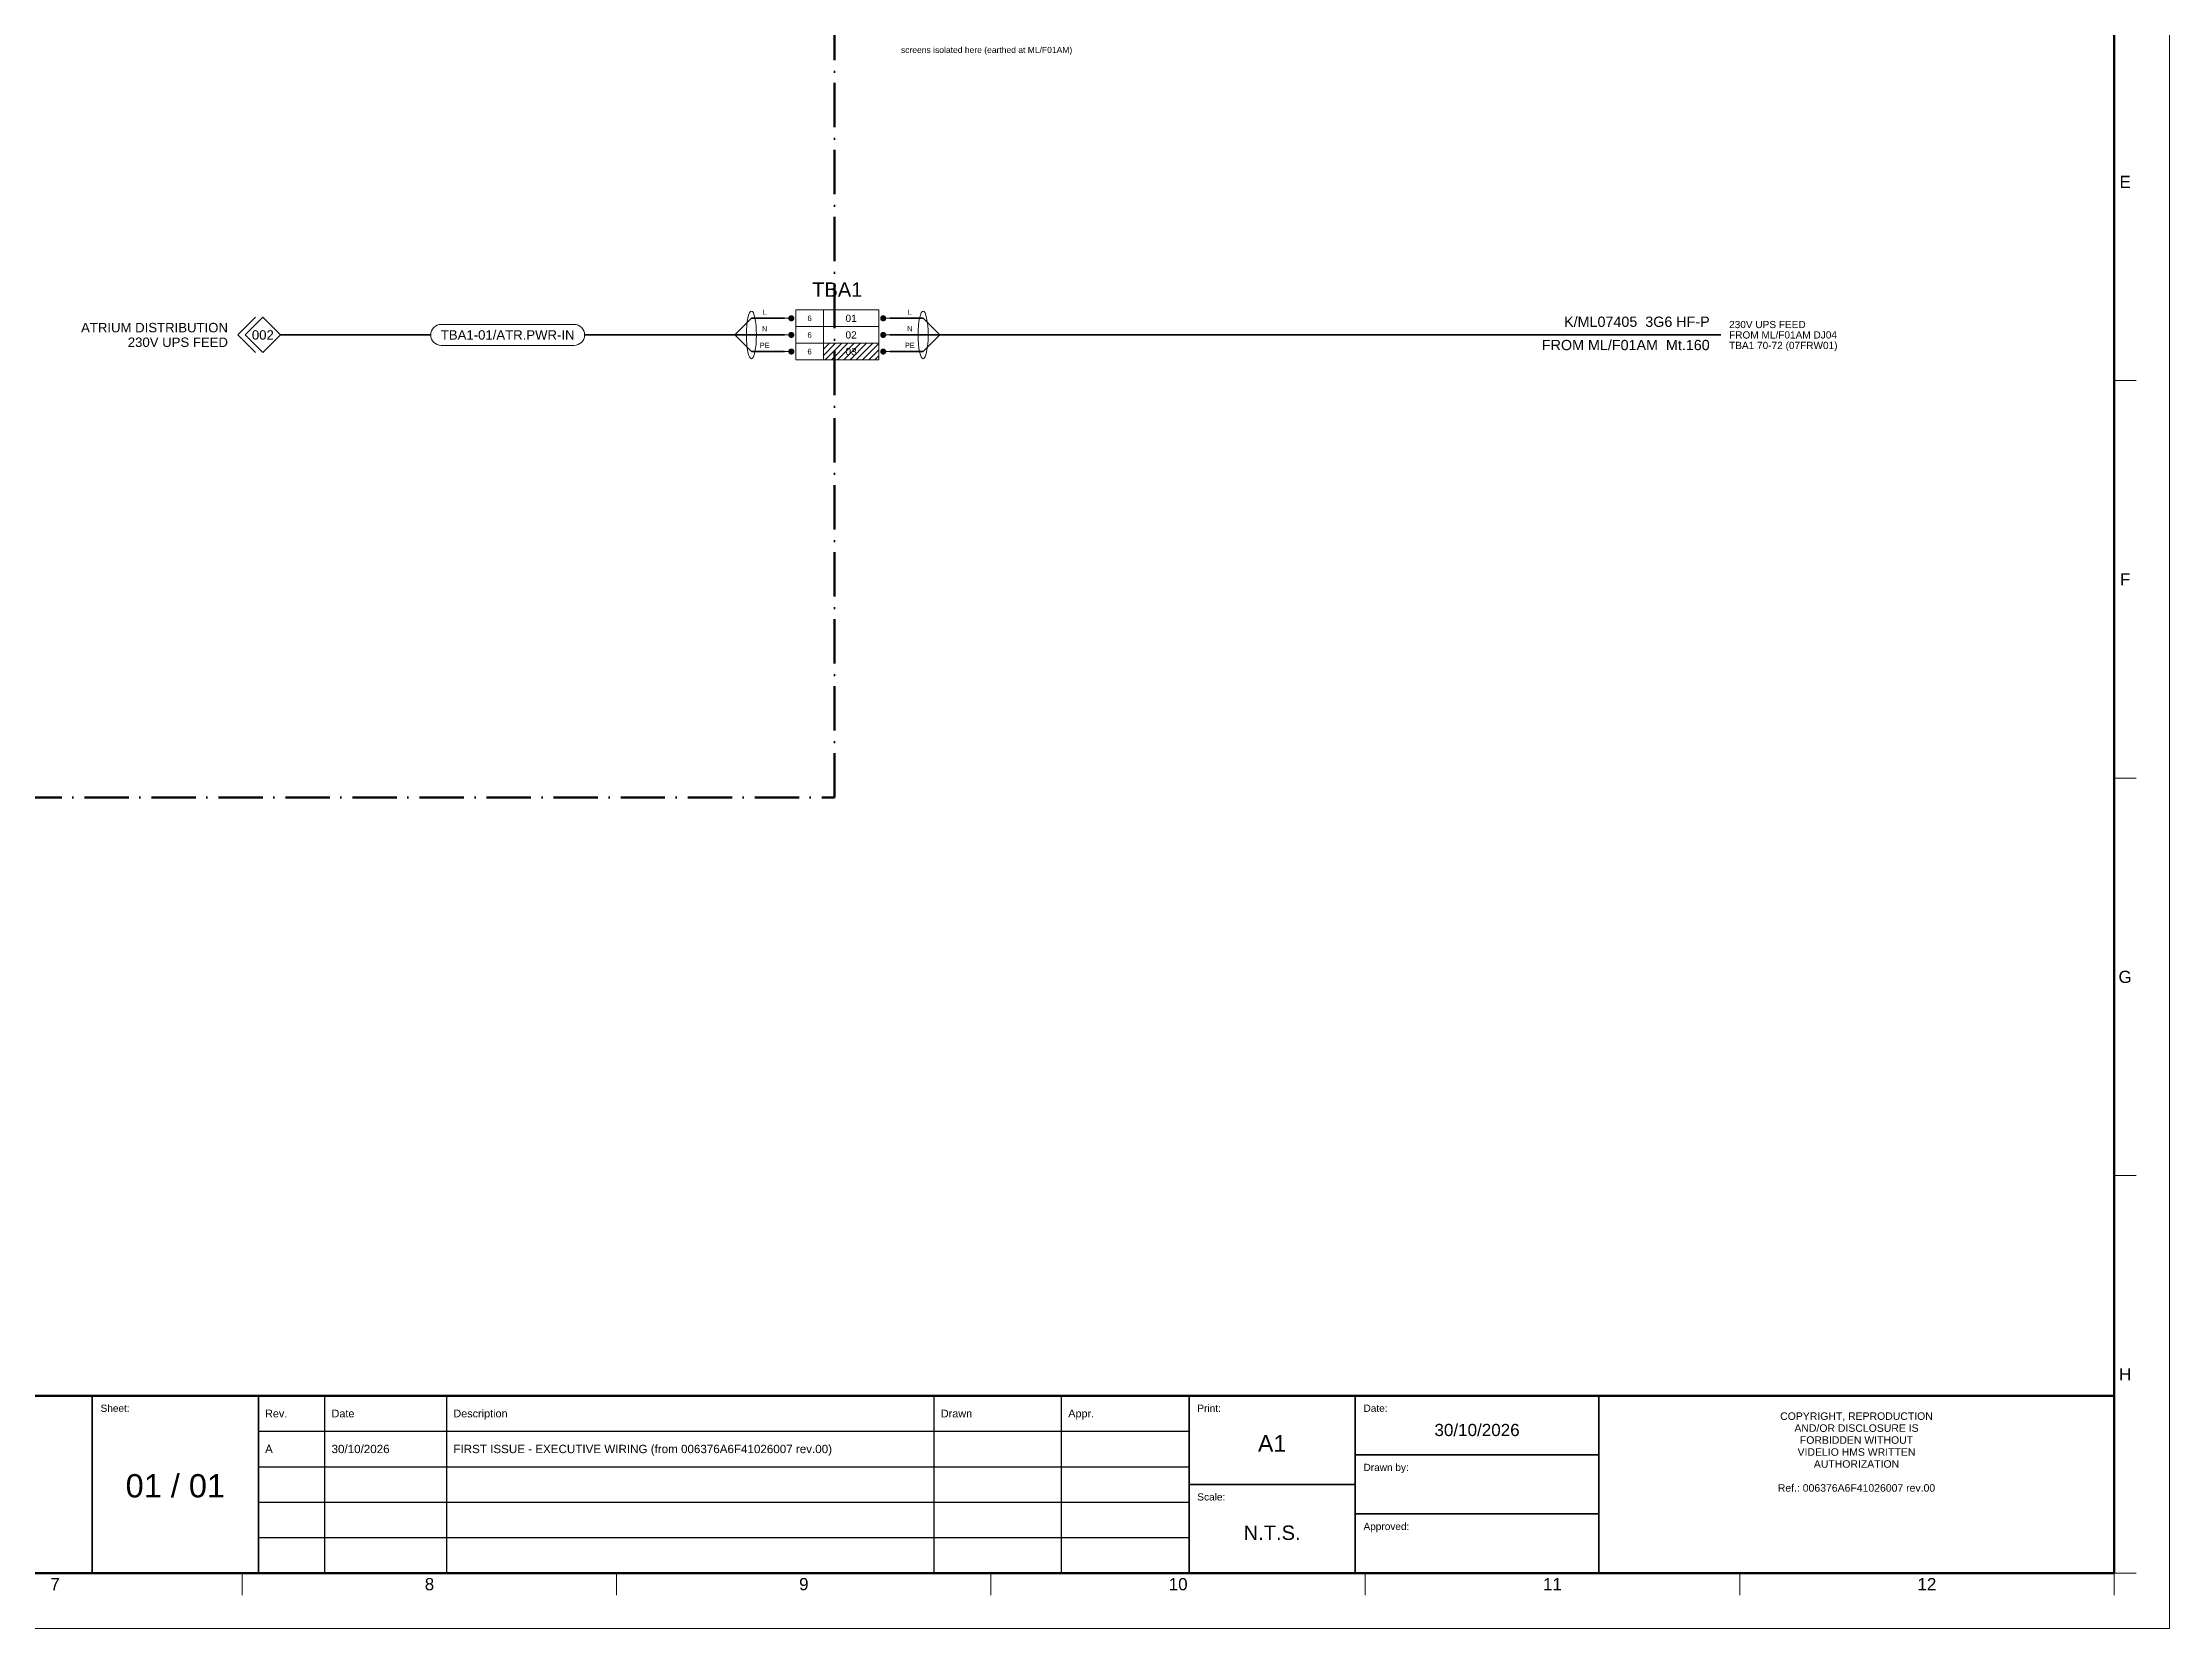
# Model space of a CAD drawing. Header units: millimetres. Extents: x 0 to 841, y 0 to 594.
# Drawn here: x 457 to 841, y 0 to 286.3 of the extents above; entities that cross this region are included whole.
import ezdxf
from ezdxf.enums import TextEntityAlignment as Align

# ---------------------------------------------------------------- set-up
doc = ezdxf.new("R2010")
doc.units = ezdxf.units.MM
doc.linetypes.add('AV_DASHDOT', pattern=[12, 8, -2, 0, -2])
for name, color, linetype, lineweight in [('AV-CONN', 7, 'Continuous', 18), ('AV-LABEL', 7, 'Continuous', 18), ('AV-NOTE', 7, 'Continuous', 18), ('AV-TB', 7, 'Continuous', 18), ('AV-TEXT', 7, 'Continuous', 18), ('AV-TEXT-DEV', 7, 'Continuous', 18)]:
    doc.layers.add(name, color=color, linetype=linetype, lineweight=lineweight)
for name, color, linetype, lineweight, true_color in [('AV-FRAME', 7, 'Continuous', 70, 0x7800ff), ('AV-RACK', 7, 'AV_DASHDOT', 50, 0xff00ff), ('AV-TITLE', 7, 'Continuous', 25, 0x7800ff), ('AV-XREF', 7, 'Continuous', 18, 0x00af00), ('AV-ZONE', 7, 'Continuous', 18, 0x7800ff), ('W-POWER', 7, 'Continuous', 35, 0xeb8c00)]:
    doc.layers.add(name, color=color, linetype=linetype, lineweight=lineweight, true_color=true_color)
doc.styles.add('AV', font='arial.ttf')

msp = doc.modelspace()

# ---------------------------------------------------------------- hatches: boundary and pattern name
at = {"layer": 'AV-TB', "true_color": 0x009600}
h = msp.add_hatch(dxfattribs=at)
h.set_pattern_fill('ANSI31', scale=0.25)
h.paths.add_polyline_path([(598, 229), (608, 229), (608, 232), (598, 232)])

# ---------------------------------------------------------------- linework, layer by layer
at = {"layer": 'AV-CONN'}
for centre in [(585, 233.5), (616, 233.5)]:
    msp.add_ellipse(centre, major_axis=(0, 4.3), ratio=0.209302, dxfattribs=at)
at = {"layer": 'AV-FRAME'}
for points in [[(20, 10), (831, 10), (831, 584), (20, 584)], [(20, 10), (831, 10), (831, 42), (20, 42)]]:
    msp.add_lwpolyline(points, close=True, dxfattribs=at)
at = {"layer": 'AV-LABEL'}
msp.add_lwpolyline([(529.01, 231.6), (552.99, 231.6, 1), (552.99, 235.4), (529.01, 235.4, 1)], format="xyb", close=True, dxfattribs=at)
at = {"layer": 'AV-RACK'}
msp.add_lwpolyline([(150, 150), (600, 150), (600, 572), (150, 572)], close=True, dxfattribs=at)
at = {"layer": 'AV-TB'}
for p, q in [((592.2, 236.5), (591, 236.5)), ((598, 235), (598, 238)), ((598, 232), (598, 235)), ((608.8, 236.5), (610, 236.5)), ((592.2, 233.5), (591, 233.5)), ((592.2, 230.5), (591, 230.5)), ((598, 229), (598, 232)), ((608.8, 233.5), (610, 233.5)), ((608.8, 230.5), (610, 230.5))]:
    msp.add_line(p, q, dxfattribs=at)
at = {"layer": 'AV-TB', "const_width": 0.55}
for points in [[(591.93, 236.5, 1), (592.48, 236.5, 1)], [(608.52, 236.5, 1), (609.07, 236.5, 1)], [(591.93, 233.5, 1), (592.48, 233.5, 1)], [(591.93, 230.5, 1), (592.48, 230.5, 1)], [(608.52, 233.5, 1), (609.07, 233.5, 1)], [(608.52, 230.5, 1), (609.07, 230.5, 1)]]:
    msp.add_lwpolyline(points, format="xyb", close=True, dxfattribs=at)
at = {"layer": 'AV-TB'}
for points in [[(593, 235), (608, 235), (608, 238), (593, 238)], [(593, 232), (608, 232), (608, 235), (593, 235)], [(593, 229), (608, 229), (608, 232), (593, 232)]]:
    msp.add_lwpolyline(points, close=True, dxfattribs=at)
at = {"layer": 'AV-TITLE'}
for p, q in [((508, 10), (508, 42)), ((530, 10), (530, 42)), ((618, 10), (618, 42)), ((641, 10), (641, 42)), ((496, 35.6), (664, 35.6)), ((496, 29.2), (664, 29.2)), ((496, 22.8), (664, 22.8)), ((496, 16.4), (664, 16.4))]:
    msp.add_line(p, q, dxfattribs=at)
for points in [[(338, 10), (466, 10), (466, 42), (338, 42)], [(466, 10), (496, 10), (496, 42), (466, 42)], [(496, 10), (664, 10), (664, 42), (496, 42)], [(664, 26), (694, 26), (694, 42), (664, 42)], [(694, 31.33), (738, 31.33), (738, 42), (694, 42)], [(738, 10), (831, 10), (831, 42), (738, 42)], [(694, 20.67), (738, 20.67), (738, 31.33), (694, 31.33)], [(664, 10), (694, 10), (694, 26), (664, 26)], [(694, 10), (738, 10), (738, 20.67), (694, 20.67)]]:
    msp.add_lwpolyline(points, close=True, dxfattribs=at)
at = {"layer": 'AV-XREF'}
msp.add_lwpolyline([(495.5, 236.7), (492.3, 233.5), (495.5, 230.3)], dxfattribs=at)
msp.add_lwpolyline([(493.6, 233.5), (496.8, 236.7), (500, 233.5), (496.8, 230.3)], close=True, dxfattribs=at)
at = {"layer": 'AV-ZONE'}
for p, q in [((831, 225.25), (835, 225.25)), ((831, 153.5), (835, 153.5)), ((831, 81.75), (835, 81.75)), ((493.08, 10), (493.08, 6)), ((560.67, 10), (560.67, 6)), ((628.25, 10), (628.25, 6)), ((695.83, 10), (695.83, 6)), ((763.42, 10), (763.42, 6)), ((831, 10), (831, 6)), ((831, 10), (835, 10))]:
    msp.add_line(p, q, dxfattribs=at)
at = {"layer": 'AV-ZONE', "lineweight": 13}
msp.add_lwpolyline([(0, 0), (841, 0), (841, 594), (0, 594)], close=True, dxfattribs=at)
at = {"layer": 'W-POWER'}
for p, q in [((585, 236.5), (582, 233.5)), ((591, 236.5), (585, 236.5)), ((610, 236.5), (616, 236.5)), ((616, 236.5), (619, 233.5)), ((500, 233.5), (527.11, 233.5)), ((554.89, 233.5), (582, 233.5)), ((585, 233.5), (582, 233.5)), ((585, 230.5), (582, 233.5)), ((591, 233.5), (585, 233.5)), ((591, 230.5), (585, 230.5)), ((610, 233.5), (616, 233.5)), ((610, 230.5), (616, 230.5)), ((616, 233.5), (619, 233.5)), ((616, 230.5), (619, 233.5)), ((619, 233.5), (760, 233.5))]:
    msp.add_line(p, q, dxfattribs=at)

# ---------------------------------------------------------------- texts
at = {"layer": 'AV-LABEL', "style": 'AV'}
msp.add_text('TBA1-01/ATR.PWR-IN', height=1.7, dxfattribs=at).set_placement((541, 233.5), align=Align.MIDDLE_CENTER)
at = {"layer": 'AV-NOTE', "style": 'AV'}
msp.add_text('screens isolated here (earthed at ML/F01AM)', height=1.1, dxfattribs=at).set_placement((612, 285.5), align=Align.TOP_LEFT)
for s, p in [('L', (587.4, 236.85)), ('L', (613.6, 236.85)), ('N', (587.4, 233.85)), ('N', (613.6, 233.85)), ('PE', (587.4, 230.85)), ('PE', (613.6, 230.85))]:
    msp.add_text(s, height=0.95, dxfattribs=at).set_placement(p, align=Align.BOTTOM_CENTER)
at = {"layer": 'AV-TB', "style": 'AV'}
for s, height, p in [('6', 1, (595.5, 236.5)), ('6', 1, (595.5, 233.5)), ('6', 1, (595.5, 230.5)), ('03', 1.3, (603, 230.5))]:
    msp.add_text(s, height=height, dxfattribs=at).set_placement(p, align=Align.MIDDLE_CENTER)
at = {"layer": 'AV-TB', "true_color": 0x000000, "style": 'AV'}
for s, p in [('01', (603, 236.5)), ('02', (603, 233.5))]:
    msp.add_text(s, height=1.3, dxfattribs=at).set_placement(p, align=Align.MIDDLE_CENTER)
at = {"layer": 'AV-TEXT', "style": 'AV'}
for s, p in [('ATRIUM DISTRIBUTION', (490.5, 234.82)), ('230V UPS FEED', (490.5, 232.18))]:
    msp.add_text(s, height=1.7, dxfattribs=at).set_placement(p, align=Align.MIDDLE_RIGHT)
for s, height, p in [('002', 1.7, (496.8, 233.5)), ('COPYRIGHT, REPRODUCTION', 1.35, (784.5, 38.33)), ('AND/OR DISCLOSURE IS', 1.35, (784.5, 36.17)), ('FORBIDDEN WITHOUT', 1.35, (784.5, 34.01)), ('VIDELIO HMS WRITTEN', 1.35, (784.5, 31.85)), ('AUTHORIZATION', 1.35, (784.5, 29.69)), ('Ref.: 006376A6F41026007 rev.00', 1.35, (784.5, 25.37))]:
    msp.add_text(s, height=height, dxfattribs=at).set_placement(p, align=Align.MIDDLE_CENTER)
msp.add_text('K/ML07405  3G6 HF-P', height=1.85, dxfattribs=at).set_placement((758, 234.4), align=Align.BOTTOM_RIGHT)
for s, height, p in [('230V UPS FEED', 1.3, (761.5, 235.38)), ('TBA1 70-72 (07FRW01)', 1.3, (761.5, 231.61)), ('FROM ML/F01AM DJ04', 1.3, (761.5, 233.5)), ('A', 1.5, (497.2, 32.4)), ('30/10/2026', 1.5, (509.2, 32.4)), ('FIRST ISSUE - EXECUTIVE WIRING (from 006376A6F41026007 rev.00)', 1.5, (531.2, 32.4))]:
    msp.add_text(s, height=height, dxfattribs=at).set_placement(p, align=Align.MIDDLE_LEFT)
msp.add_text('FROM ML/F01AM  Mt.160', height=1.85, dxfattribs=at).set_placement((758, 232.6), align=Align.TOP_RIGHT)
at = {"layer": 'AV-TEXT', "true_color": 0x7800ff, "style": 'AV'}
for s, p in [('Sheet:', (467.5, 40.4)), ('Print:', (665.5, 40.4)), ('Date:', (695.5, 40.4)), ('Drawn by:', (695.5, 29.73)), ('Scale:', (665.5, 24.4)), ('Approved:', (695.5, 19.07))]:
    msp.add_text(s, height=1.3, dxfattribs=at).set_placement(p, align=Align.TOP_LEFT)
for s, p in [('Rev.', (497.2, 38.8)), ('Date', (509.2, 38.8)), ('Description', (531.2, 38.8)), ('Drawn', (619.2, 38.8)), ('Appr.', (642.2, 38.8))]:
    msp.add_text(s, height=1.4, dxfattribs=at).set_placement(p, align=Align.MIDDLE_LEFT)
at = {"layer": 'AV-TEXT', "style": 'AV'}
for s, height, p in [('A1', 3, (679, 31)), ('30/10/2026', 2.2, (716, 34.07)), ('01 / 01', 4.2, (481, 22.4)), ('N.T.S.', 2.6, (679, 15.2))]:
    msp.add_text(s, height=height, dxfattribs=at).set_placement(p, align=Align.BOTTOM_CENTER)
at = {"layer": 'AV-TEXT-DEV', "style": 'AV'}
msp.add_text('TBA1', height=2.6, dxfattribs=at).set_placement((600.5, 239.6), align=Align.BOTTOM_CENTER)
at = {"layer": 'AV-ZONE', "true_color": 0x7800ff, "style": 'AV'}
for s, p in [('E', (833, 261.12)), ('F', (833, 189.38)), ('G', (833, 117.62)), ('H', (833, 45.88)), ('7', (459.29, 8)), ('8', (526.88, 8)), ('9', (594.46, 8)), ('10', (662.04, 8)), ('11', (729.62, 8)), ('12', (797.21, 8))]:
    msp.add_text(s, height=2.2, dxfattribs=at).set_placement(p, align=Align.MIDDLE_CENTER)

doc.saveas('drawing.dxf')
